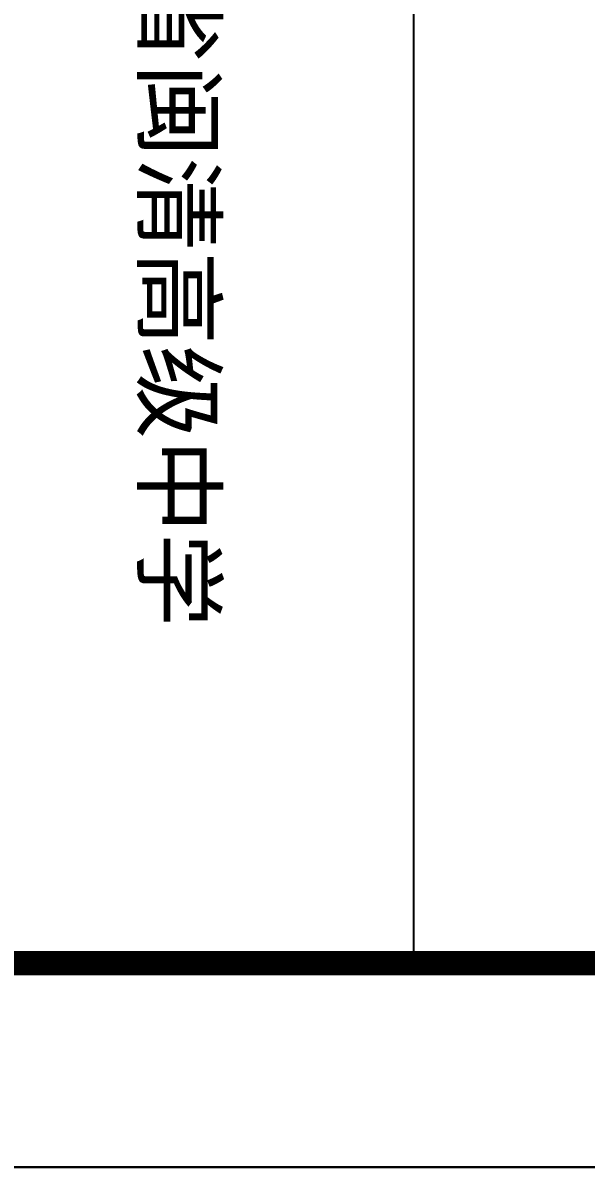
# Model space of a CAD drawing. Header units: metres. Extents: x 36500 to 80772748, y -35000 to 5806266.
# Drawn here: x 40386330.67 to 40386344.47, y 2902910.3 to 2902938.35 of the extents above; entities that cross this region are included whole.
import ezdxf

# ---------------------------------------------------------------- set-up
doc = ezdxf.new("R2010")
doc.units = ezdxf.units.M
doc.header["$LTSCALE"] = 10
for name, color, linetype in [('PUB_TITLE', 4, 'Continuous'), ('图框', 3, 'Continuous'), ('批量导出图层', 1, 'Continuous')]:
    doc.layers.add(name, color=color, linetype=linetype)
doc.styles.add('图框字型一', font='')
doc.styles.get('图框字型一').set_extended_font_data('SimSun')

# ---------------------------------------------------------------- blocks, each defined once
blk = doc.blocks.new('图框A1')
at = {"layer": '图框'}
blk.add_line((76100, 14000), (83100, 14000), dxfattribs=at)
blk.add_lwpolyline([(0, 0), (84100, 0), (84100, 59400), (0, 59400)], close=True, dxfattribs=at)
at = {"layer": '图框', "const_width": 120}
blk.add_lwpolyline([(2500, 1000), (83100, 1000), (83100, 58400), (2500, 58400)], close=True, dxfattribs=at)

msp = doc.modelspace()

# ---------------------------------------------------------------- linework, layer by layer
at = {"layer": 'PUB_TITLE', "linetype": 'Continuous'}
for points in [[(40386270.239, 2902910.298), (40386567.239, 2902910.298), (40386567.239, 2903330.798), (40386270.239, 2903330.798)], [(40386270.239, 2903330.798), (40386270.239, 2902910.298), (40386567.239, 2902910.298), (40386567.239, 2903330.798)]]:
    msp.add_lwpolyline(points, close=True, dxfattribs=at)
at = {"layer": 'PUB_TITLE', "linetype": 'Continuous', "const_width": 0.5}
for points in [[(40386275.239, 2902915.298), (40386562.239, 2902915.298), (40386562.239, 2903318.298), (40386275.239, 2903318.298)], [(40386275.239, 2903318.298), (40386275.239, 2902915.298), (40386562.239, 2902915.298), (40386562.239, 2903318.298)]]:
    msp.add_lwpolyline(points, close=True, dxfattribs=at)
at = {"layer": '批量导出图层'}
msp.add_lwpolyline([(40386270.239, 2903330.798), (40386567.239, 2903330.798), (40386567.239, 2902910.298), (40386270.239, 2902910.298)], close=True, dxfattribs=at)

# ---------------------------------------------------------------- block references
at = {"xscale": 0.005, "yscale": 0.005, "zscale": 0.005, "rotation": 270}
msp.add_blockref('图框A1', (40386270.239, 2903330.798), dxfattribs=at)

# ---------------------------------------------------------------- texts
at = {"layer": '图框', "style": '图框字型一'}
msp.add_text('福建省闽清高级中学', height=1.6878, rotation=270, dxfattribs=at).set_placement((40386333.647, 2902944.26))

doc.saveas('drawing.dxf')
